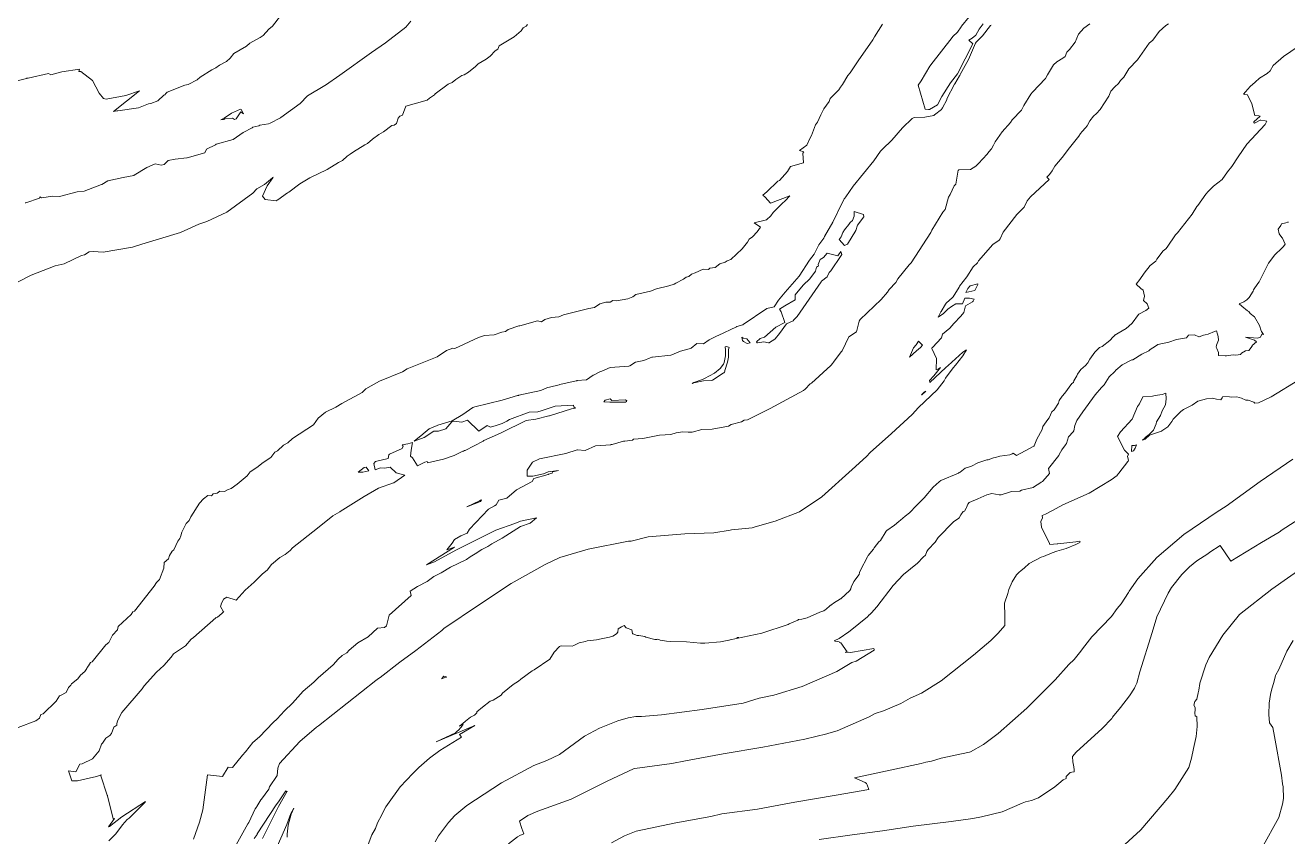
# Model space of a CAD drawing. Header units: metres. Extents: x 808604 to 810125, y 9157736 to 9158882.
# Drawn here: x 809050.3 to 809491.3, y 9158026.2 to 9158309.8 of the extents above; entities that cross this region are included whole.
import ezdxf

# ---------------------------------------------------------------- set-up
doc = ezdxf.new("R2010")
doc.units = ezdxf.units.M
doc.layers.add('C-TOPO-MAJR', color=9, linetype='Continuous')

msp = doc.modelspace()

# ---------------------------------------------------------------- linework, layer by layer
at = {"layer": 'C-TOPO-MAJR', "color": 9, "linetype": 'Continuous', "lineweight": 5}
for points, elevation in [([(809139.53, 9158313.03), (809136.71, 9158309.39), (809135.46, 9158308.39), (809133.38, 9158306.17), (809132.37, 9158305.43), (809128.83, 9158303.54), (809127.56, 9158302.41), (809123.24, 9158299.9), (809121.88, 9158298.27), (809120.67, 9158297.07), (809118.19, 9158295.8), (809116.89, 9158294.85), (809115.53, 9158294.19), (809111.46, 9158291.59), (809110.33, 9158290.69), (809107.2, 9158289.06), (809106.02, 9158288.8), (809099.95, 9158286.42), (809099.37, 9158285.77), (809099.15, 9158285.6), (809099.08, 9158285.4), (809098.76, 9158285.29), (809096.58, 9158283.36), (809094.18, 9158282.44), (809093.37, 9158282.33), (809089.83, 9158280.84), (809082.72, 9158279.86), (809082.34, 9158279.9), (809081.19, 9158279.65), (809090.25, 9158286.83), (809085.42, 9158285.19), (809078.6, 9158283.9), (809077.67, 9158284.15), (809076.18, 9158285.97), (809073.76, 9158290.42), (809069.7, 9158293.63), (809068.99, 9158293.6), (809069.23, 9158294.39), (809063.14, 9158293.52), (809059.25, 9158292.41), (809058.4, 9158292.91), (809051.35, 9158291.3), (809050.8, 9158291.22), (809050.79, 9158291.14), (809044.38, 9158289.54)], 2840), ([(809384.97, 9158310.27), (809383.58, 9158308.41), (809382.4, 9158306.33), (809381.1, 9158305.28), (809379.92, 9158304.51), (809381.28, 9158303.21), (809375.94, 9158292.77), (809373.49, 9158289.64), (809370.45, 9158284.81), (809368.96, 9158281.89), (809366.2, 9158280.34), (809365.8, 9158280.34), (809364.69, 9158280.48), (809362.28, 9158288.79), (809363.29, 9158290.28), (809366.33, 9158295.43), (809366.46, 9158295.58), (809366.61, 9158295.87), (809374.17, 9158305.52), (809374.34, 9158305.79), (809375.94, 9158307.3), (809377.25, 9158309.23), (809377.37, 9158309.49), (809380.06, 9158312.71)], 2850), ([(809225.77, 9158310.06), (809225.26, 9158309.42), (809224.29, 9158308.8), (809223.53, 9158307.75), (809221.13, 9158305.74), (809215.91, 9158302.52), (809215.37, 9158301.38), (809214.53, 9158300.82), (809212.77, 9158298.98), (809211.38, 9158297.86), (809208.5, 9158296.23), (809207.62, 9158295.33), (809205.15, 9158293.32), (809203.64, 9158292.42), (809202.79, 9158292.23), (809200.74, 9158290.77), (809199.51, 9158289.74), (809198.02, 9158289.11), (809193.57, 9158285.83), (809193.26, 9158285.4), (809191.5, 9158284.3), (809190.7, 9158283.57), (809183.26, 9158281.52), (809182.07, 9158278.35), (809181.15, 9158278.02), (809180.57, 9158277.23), (809179.98, 9158275.47), (809179.25, 9158274.83), (809178.41, 9158274.72), (809175.43, 9158272.5), (809173.87, 9158271.56), (809171.63, 9158269.94), (809169.85, 9158268.45), (809168.96, 9158268.02), (809164.99, 9158265.56), (809163.88, 9158264.65), (809162.78, 9158263.96), (809161.15, 9158262.44), (809159.69, 9158261.81), (809155.76, 9158259.32), (809149.71, 9158256.46), (809146.28, 9158254.33), (809142.37, 9158251.4), (809141.94, 9158251.21), (809138.57, 9158248.75), (809138.34, 9158248.64), (809138.03, 9158248.42), (809134.15, 9158248.8), (809133.18, 9158250.05), (809134.84, 9158253.58), (809136.83, 9158256.47), (809136.96, 9158256.71), (809136.72, 9158256.52), (809136.68, 9158256.46), (809133.9, 9158254.05), (809131.18, 9158252.55), (809129.85, 9158251.1), (809120.78, 9158244.45), (809113.79, 9158241.19), (809111.01, 9158240.24), (809104.6, 9158237.3), (809091.07, 9158233.25), (809087.75, 9158232.25), (809077.55, 9158230.43), (809074.06, 9158230.73), (809072.69, 9158230.62), (809071.07, 9158229.5), (809070.02, 9158229.23), (809063.87, 9158226.36), (809060.75, 9158225.69), (809052.37, 9158222.45), (809043.99, 9158218.11)], 2860), ([(809047.82, 9158064.3), (809054.02, 9158066.62), (809055.31, 9158067.57), (809055.74, 9158068.9), (809056.63, 9158069.15), (809061.1, 9158073.55), (809062.31, 9158075.41), (809062.58, 9158075.48), (809064.65, 9158076.61), (809065.42, 9158078.34), (809066.29, 9158079.17), (809066.53, 9158079.62), (809068.74, 9158081.36), (809069.6, 9158082.58), (809071.18, 9158083.95), (809071.78, 9158084.97), (809071.96, 9158085.34), (809072.44, 9158085.88), (809073.16, 9158087.07), (809073.65, 9158087.33), (809078.51, 9158093.18), (809079.56, 9158094.05), (809080.84, 9158096.62), (809082.51, 9158098.5), (809082.79, 9158099.64), (809087.34, 9158103.82), (809087.96, 9158104.7), (809088.49, 9158104.99), (809095.36, 9158113.74), (809096.19, 9158115), (809097.17, 9158116.09), (809098.73, 9158119.97), (809098.89, 9158122.04), (809100.32, 9158123.27), (809100.7, 9158124.5), (809101.67, 9158125.94), (809102.19, 9158126.47), (809103.68, 9158129.47), (809104.33, 9158130.36), (809104.71, 9158131.37), (809104.97, 9158132.62), (809106.5, 9158135.6), (809107.63, 9158136.72), (809108.13, 9158137.94), (809111.14, 9158142.72), (809112.6, 9158144.22), (809114.09, 9158145.46), (809115.35, 9158145.31), (809116, 9158146.05), (809117.39, 9158146.28), (809118.27, 9158146.96), (809119.97, 9158146.82), (809120.92, 9158147.38), (809122.2, 9158147.88), (809124.38, 9158149.43), (809127.84, 9158152.25), (809128.89, 9158153.63), (809131.18, 9158155.18), (809133.43, 9158156.99), (809136.06, 9158158.66), (809137.53, 9158160.56), (809138.42, 9158161.06), (809140.49, 9158163.01), (809142.1, 9158163.8), (809143.63, 9158165.33), (809151.01, 9158170.16), (809152.64, 9158172.49), (809155.2, 9158174.49), (809158.85, 9158176.24), (809160.89, 9158177.61), (809167.97, 9158181.44), (809169.34, 9158182.66), (809174.1, 9158185.36), (809182.05, 9158188.67), (809183.7, 9158189.64), (809194.24, 9158193.9), (809197.52, 9158196.1), (809199.65, 9158196.96), (809200.43, 9158196.83), (809208.67, 9158200.65), (809210.75, 9158201.32), (809214.08, 9158201.52), (809216.78, 9158202.51), (809218.04, 9158202.77), (809218.99, 9158203.39), (809222.69, 9158204.71), (809223.09, 9158204.7), (809229.28, 9158206.42), (809230.65, 9158206.1), (809231.79, 9158206.96), (809234.11, 9158207.65), (809236.77, 9158207.84), (809238.35, 9158208.52), (809247.14, 9158210.81), (809249.18, 9158211.13), (809251, 9158212.34), (809253.1, 9158212.93), (809254.67, 9158212.95), (809255.55, 9158213.61), (809256.9, 9158213.47), (809260.79, 9158214.19), (809262.57, 9158214.85), (809263.56, 9158215.6), (809268.72, 9158216.85), (809270.86, 9158217.65), (809275.15, 9158218.65), (809277.06, 9158219.3), (809277.55, 9158219.67), (809280.25, 9158220.99), (809281.16, 9158221.71), (809282.1, 9158221.96), (809283.05, 9158222.71), (809284.33, 9158223.18), (809287.18, 9158224.47), (809288.94, 9158224.42), (809289.51, 9158224.84), (809291.27, 9158225.1), (809292.92, 9158226.4), (809294.77, 9158226.91), (809295.57, 9158227.4), (809296.75, 9158227.9), (809300.8, 9158231.56), (809302.67, 9158233.91), (809303.19, 9158235), (809304.32, 9158235.85), (809305.96, 9158237.53), (809307.21, 9158239.23), (809304.98, 9158240.7), (809309.3, 9158241.77), (809310.74, 9158243.15), (809311.62, 9158244.26), (809314.19, 9158246.82), (809314.76, 9158247.49), (809315.79, 9158248.38), (809317.43, 9158250.18), (809310.63, 9158247.57), (809308.85, 9158249.69), (809308.02, 9158250.39), (809309.43, 9158251.58), (809313.17, 9158255.28), (809313.75, 9158255.55), (809316.65, 9158258.67), (809317.6, 9158260.38), (809322.21, 9158261.7), (809321.9, 9158265.06), (809322.25, 9158265.52), (809320.76, 9158265.95), (809323.34, 9158267.8), (809324.38, 9158270.14), (809325.03, 9158271.26), (809326.38, 9158274.92), (809327.1, 9158275.83), (809328.23, 9158278.45), (809329.33, 9158280.52), (809331.14, 9158283.11), (809331.51, 9158284.16), (809334.55, 9158287.18), (809335.09, 9158288.16), (809335.79, 9158289.04), (809337.71, 9158292.14), (809338.49, 9158293.09), (809341.26, 9158297.34), (809346.42, 9158304.65), (809346.97, 9158305.74), (809349.77, 9158310.15)], 2860), ([(809185.07, 9158311.13), (809183.31, 9158309.07), (809176.21, 9158303.56), (809171.31, 9158300.27), (809160.2, 9158292.29), (809155.18, 9158288.87), (809154.95, 9158288.67), (809148.9, 9158285.13), (809146.36, 9158282.4), (809139.56, 9158277.5), (809139.5, 9158277.41), (809135.92, 9158275.58), (809135.26, 9158275.3), (809132.23, 9158274.83), (809131.93, 9158274.66), (809129.83, 9158274.1), (809129.68, 9158274.03), (809129.56, 9158273.96), (809126.47, 9158272.23), (809122.91, 9158269.85), (809117.04, 9158268.21), (809116.81, 9158268.02), (809113.62, 9158266.48), (809113.04, 9158265.14), (809106.93, 9158263.43), (809106.77, 9158263.46), (809102.67, 9158262.96), (809100.25, 9158262.49), (809098.82, 9158261.14), (809097.83, 9158260.8), (809095.68, 9158261.33), (809092.78, 9158260.09), (809088.35, 9158257.34), (809088.2, 9158257.28), (809084.58, 9158256.57), (809084.52, 9158256.55), (809079.18, 9158255.38), (809079.14, 9158255.38), (809077.13, 9158254.14), (809076.99, 9158254.1), (809070.85, 9158251.76), (809068.49, 9158251.54), (809068.47, 9158251.53), (809062.27, 9158249.92), (809059.95, 9158250.03), (809055.94, 9158249.47), (809055.41, 9158249.75), (809055.35, 9158249.33), (809050.57, 9158247.66), (809050.31, 9158247.66)], 2850), ([(809079.5, 9158024.69), (809081.99, 9158027.18), (809084.34, 9158030.36), (809085.88, 9158032.14), (809086.6, 9158032.68), (809092.06, 9158038.16), (809092.29, 9158038.52), (809084.05, 9158033.13), (809079.75, 9158029.68), (809079.46, 9158029.65), (809081.46, 9158032.49), (809081.09, 9158032.44), (809079.05, 9158040.41), (809079.04, 9158040.52), (809079, 9158040.62), (809078.96, 9158040.71), (809076.67, 9158047.43), (809076.8, 9158047.84), (809075.17, 9158047.22), (809068.55, 9158045.66), (809066.64, 9158045.7), (809065.46, 9158049.16), (809067.97, 9158048.81), (809069.37, 9158051.47), (809070.26, 9158051.64), (809073.83, 9158053.39), (809076.13, 9158056.22), (809076.96, 9158058.49), (809077.26, 9158058.88), (809078.42, 9158060.65), (809079.83, 9158061.52), (809080.41, 9158062.2), (809081.22, 9158064.45), (809082.27, 9158065.16), (809082.27, 9158065.62), (809082.51, 9158066.72), (809084.08, 9158069.63), (809091.12, 9158077.87), (809091.86, 9158078.9), (809096.19, 9158083.7), (809098.77, 9158085.97), (809101.33, 9158088.95), (809102.09, 9158090.08), (809106.3, 9158092.92), (809108.26, 9158095.18), (809109.15, 9158095.78), (809116.87, 9158102.67), (809116.92, 9158102.74), (809117.37, 9158102.84), (809117.43, 9158102.9), (809118.99, 9158104.16), (809119.71, 9158104.83), (809119.61, 9158104.79), (809118.53, 9158106.57), (809118.75, 9158107.36), (809118.77, 9158107.39), (809119.62, 9158109.13), (809120.76, 9158109.89), (809123.98, 9158108.85), (809127.12, 9158112.32), (809130.26, 9158115.07), (809133.15, 9158118.03), (809134.83, 9158119.27), (809136.37, 9158121.35), (809139.28, 9158123.75), (809141.15, 9158124.74), (809142.84, 9158126.2), (809143.71, 9158127.11), (809152.4, 9158133.95), (809157.72, 9158138.31), (809160.2, 9158139.76), (809160.35, 9158139.82), (809168.67, 9158145.09), (809173.76, 9158147.95), (809178.98, 9158149.82), (809179.03, 9158149.86), (809182.96, 9158152.5), (809179.86, 9158153.35), (809177.79, 9158155.37), (809175.81, 9158155), (809174.42, 9158155.12), (809172.56, 9158154.4), (809172.13, 9158156.64), (809172.69, 9158157.34), (809177.13, 9158158.37), (809177.33, 9158159.59), (809177.34, 9158159.6), (809177.59, 9158159.86), (809181.99, 9158161.86), (809182.36, 9158162.68), (809182.02, 9158163.08), (809184.01, 9158163.48), (809185.54, 9158163.97), (809185.6, 9158163.88), (809185.13, 9158161.24), (809184.95, 9158159.17), (809185.62, 9158158.54), (809187.37, 9158155.76), (809189.89, 9158157.08), (809190.75, 9158157.35), (809190.88, 9158156.8), (809196.48, 9158158.16), (809200.19, 9158159.36), (809200.56, 9158159.58), (809203.21, 9158160.88), (809203.46, 9158160.96), (809203.75, 9158161.1), (809203.95, 9158161.17), (809210.26, 9158164.43), (809210.53, 9158164.61), (809216.34, 9158167.19), (809216.57, 9158167.26), (809225.29, 9158171.59), (809228.69, 9158172.12), (809233.2, 9158173.27), (809233.41, 9158173.31), (809241.13, 9158175.74), (809242.48, 9158175.93), (809241.94, 9158176.4), (809241.8, 9158176.99), (809235.48, 9158176.63), (809230.58, 9158174.97), (809229.34, 9158174.68), (809226.4, 9158174.52), (809219.5, 9158172), (809218.6, 9158171.43), (809216.91, 9158170.62), (809214.88, 9158169.85), (809212.89, 9158169.3), (809211.72, 9158169.83), (809208.78, 9158167.93), (809204.82, 9158171.76), (809202.81, 9158171), (809199.92, 9158171.37), (809199.28, 9158171.19), (809197.29, 9158168.68), (809194.73, 9158167.85), (809193.08, 9158167.87), (809189.72, 9158165.74), (809186.23, 9158164.45), (809189.25, 9158166.9), (809189.33, 9158166.95), (809191.37, 9158168.73), (809194.24, 9158169.91), (809194.4, 9158170.02), (809199.42, 9158171.54), (809203.23, 9158173.68), (809206.71, 9158176.13), (809207.36, 9158176.41), (809216.88, 9158178.72), (809222.31, 9158180.34), (809222.39, 9158180.35), (809222.57, 9158180.4), (809222.72, 9158180.46), (809230.41, 9158182.14), (809232.8, 9158183.2), (809233.48, 9158183.29), (809236.86, 9158184.13), (809237.12, 9158184.23), (809242.79, 9158185.49), (809242.91, 9158185.53), (809243.03, 9158185.54), (809243.14, 9158185.57), (809246.31, 9158185.83), (809246.33, 9158185.84), (809248.71, 9158187.47), (809248.85, 9158187.5), (809251.22, 9158188.73), (809251.68, 9158188.87), (809254.65, 9158190.16), (809261.13, 9158190.62), (809261.4, 9158190.69), (809261.52, 9158190.74), (809263.5, 9158192.01), (809266.39, 9158192.63), (809268.57, 9158193.53), (809269.24, 9158193.73), (809269.49, 9158193.74), (809275.79, 9158194.47), (809276.19, 9158194.58), (809279.2, 9158195.81), (809282.24, 9158196.65), (809282.96, 9158196.92), (809284.87, 9158198.55), (809287.29, 9158198.44), (809289.21, 9158199.83), (809292.02, 9158201.17), (809292.39, 9158201.3), (809298.74, 9158204.37), (809298.92, 9158204.44), (809300.96, 9158205.07), (809301.09, 9158205.2), (809309.34, 9158210.78), (809311.97, 9158211.4), (809313.49, 9158213.7), (809315.73, 9158216.5), (809320.65, 9158222.04), (809324.23, 9158227.6), (809325.93, 9158229.79), (809327.51, 9158232.98), (809329.28, 9158235.38), (809329.55, 9158235.95), (809332.45, 9158240.99), (809332.56, 9158241.15), (809334.03, 9158244.37), (809334.22, 9158244.55), (809336.41, 9158249.06), (809336.61, 9158249.37), (809337, 9158249.81), (809339.56, 9158253.48), (809346.7, 9158262.42), (809349.09, 9158265.7), (809349.77, 9158266.46), (809353.01, 9158269.65), (809356.73, 9158273.94), (809360.13, 9158277.2), (809360.86, 9158277.55), (809364.57, 9158277.68), (809367.77, 9158278.26), (809367.94, 9158278.45), (809370.41, 9158280.29), (809370.5, 9158280.58), (809370.71, 9158280.86), (809372.21, 9158283.74), (809372.25, 9158284.01), (809374.96, 9158289.17), (809375.01, 9158289.29), (809376.71, 9158292.13), (809376.83, 9158292.24), (809376.85, 9158292.34), (809376.95, 9158292.49), (809379.88, 9158297.76), (809382.28, 9158303.5), (809382.37, 9158303.59), (809382.44, 9158303.7), (809384.73, 9158306.11), (809387.47, 9158309.64), (809387.69, 9158309.82)], 2850), ([(809109.1, 9158025.32), (809111.24, 9158031.25), (809112.37, 9158035.59), (809114.01, 9158047.79), (809119.27, 9158047.16), (809121.19, 9158050.53), (809122.68, 9158050.34), (809126.18, 9158054.72), (809127.27, 9158055.84), (809129.79, 9158059.11), (809132.16, 9158061.11), (809136.88, 9158066.09), (809138.3, 9158067.34), (809140.85, 9158070.16), (809143.7, 9158072.83), (809147.38, 9158077), (809151.16, 9158080.21), (809152.59, 9158081.74), (809157.91, 9158086.27), (809159.63, 9158088.25), (809161.05, 9158089.5), (809162.66, 9158090.45), (809163.45, 9158091.34), (809166.5, 9158093.97), (809170.13, 9158096.01), (809171.7, 9158097.58), (809173.41, 9158099.05), (809175.85, 9158099.25), (809176.55, 9158099.81), (809177.49, 9158103.63), (809185.09, 9158110.46), (809184.82, 9158111.99), (809187.3, 9158113.62), (809190.71, 9158115.3), (809193.06, 9158117.1), (809195.63, 9158118.35), (809198.85, 9158120.42), (809204.45, 9158123.1), (809205.7, 9158124.01), (809207.47, 9158124.97), (809209.77, 9158126.51), (809211.93, 9158127.56), (809213.32, 9158128.55), (809216.91, 9158130.5), (809223.29, 9158134.55), (809226.66, 9158135.72), (809228.93, 9158137.57), (809223.33, 9158136.5), (809221.31, 9158135.57), (809214.71, 9158133.25), (809207.68, 9158129.84), (809200.79, 9158126.33), (809193.24, 9158122.18), (809190.45, 9158121.17), (809200.26, 9158127.39), (809197.54, 9158126.4), (809199.43, 9158128.79), (809200.29, 9158130.05), (809202.5, 9158131.3), (809204.65, 9158132.22), (809205.5, 9158133.65), (809212.2, 9158140.63), (809214.27, 9158141.76), (809214.87, 9158142.19), (809215.78, 9158143.84), (809218.52, 9158144.46), (809221.87, 9158147.37), (809227.36, 9158150.36), (809227.96, 9158151.32), (809232.94, 9158152.75), (809233.05, 9158152.86), (809234.36, 9158153.21), (809234.51, 9158153.63), (809235.11, 9158153.84), (809236.56, 9158154.2), (809232.94, 9158153.64), (809231.33, 9158152.96), (809227.67, 9158152.15), (809225.7, 9158152.15), (809225.66, 9158154.31), (809227.47, 9158157.06), (809229.91, 9158158.28), (809239.14, 9158160.1), (809243.17, 9158161.34), (809243.29, 9158161.35), (809245.97, 9158161.17), (809249.47, 9158162.8), (809254.92, 9158163.1), (809254.93, 9158163.2), (809255.35, 9158163.18), (809259.36, 9158164.41), (809259.76, 9158164.41), (809262.46, 9158164.79), (809262.85, 9158165.06), (809266.01, 9158165.36), (809271.84, 9158166.48), (809275.82, 9158166.78), (809277.65, 9158167.3), (809280.05, 9158167.63), (809281.95, 9158167.53), (809283.25, 9158167.58), (809286.63, 9158168.5), (809290.23, 9158168.63), (809295.98, 9158169.69), (809296.97, 9158170.21), (809300.49, 9158171.12), (809301.5, 9158171.72), (809302.67, 9158171.85), (809310.58, 9158175.81), (809322.16, 9158182.12), (809322.74, 9158182.55), (809324.57, 9158184.45), (809324.93, 9158184.64), (809331.75, 9158190.85), (809332.44, 9158191.71), (809332.55, 9158191.95), (809335.49, 9158195.68), (809335.66, 9158195.95), (809337.99, 9158200.88), (809340.71, 9158202.61), (809341.6, 9158206.33), (809342.01, 9158206.89), (809349.36, 9158213.88), (809351.54, 9158216.45), (809352.16, 9158217.36), (809354.41, 9158219.86), (809355.17, 9158221.1), (809359.13, 9158226.08), (809359.85, 9158226.7), (809366.62, 9158237.35), (809366.98, 9158238.15), (809370.88, 9158244.38), (809371.63, 9158245.35), (809372.83, 9158249.62), (809373.44, 9158250.62), (809374.85, 9158253.62), (809375.34, 9158254.21), (809376.2, 9158259.08), (809376.37, 9158259.13), (809376.46, 9158259.25), (809380.49, 9158259.31), (809382.35, 9158260.53), (809383.34, 9158261.45), (809386.3, 9158264.7), (809386.91, 9158265.54), (809387.83, 9158266.58), (809388.54, 9158267.82), (809389.11, 9158269.04), (809391.57, 9158272.54), (809394.5, 9158275.81), (809395.07, 9158276.75), (809398.39, 9158280.03), (809399.17, 9158281.74), (809401.57, 9158285.67), (809402.19, 9158286.42), (809406.72, 9158291.12), (809407.37, 9158292.37), (809409.52, 9158295.88), (809410.71, 9158297.01), (809412.77, 9158298.21), (809413.57, 9158298.81), (809414.19, 9158300.38), (809415.08, 9158301.26), (809417.05, 9158303.79), (809418.21, 9158306.65), (809420.14, 9158308.79), (809422.16, 9158310.24)], 2840), ([(809123.38, 9158022.26), (809128.04, 9158030.71), (809128.46, 9158031.12), (809130.65, 9158035.86), (809131.1, 9158036.55), (809131.17, 9158036.77), (809132.66, 9158039.04), (809132.88, 9158039.3), (809135.38, 9158042.78), (809135.63, 9158043.58), (809138.32, 9158047.52), (809138.58, 9158050.17), (809139.16, 9158051.74), (809146.27, 9158059.39), (809152.11, 9158064.5), (809152.74, 9158064.96), (809172.78, 9158080.71), (809173.7, 9158081.45), (809174.27, 9158081.82), (809181.12, 9158087.2), (809186.79, 9158091.2), (809195.87, 9158098.28), (809196.56, 9158098.9), (809208.96, 9158107.33), (809220.09, 9158114.71), (809231.93, 9158121.32), (809237.01, 9158123.76), (809246.98, 9158126.64), (809261.06, 9158129.41), (809262.02, 9158129.51), (809267.9, 9158130.95), (809280.78, 9158132.04), (809290.83, 9158132.4), (809296.51, 9158133.25), (809297.03, 9158133.39), (809304.25, 9158134.08), (809305.31, 9158134.43), (809312.33, 9158136.4), (809320.8, 9158139.69), (809328.58, 9158145), (809339.16, 9158154.46), (809344.19, 9158159.09), (809345.43, 9158160.43), (809352.94, 9158167.1), (809360.15, 9158173.76), (809362.32, 9158176.14), (809368.87, 9158182.3), (809371.28, 9158185.45), (809371.82, 9158186.46), (809374.44, 9158190.01), (809375.32, 9158190.96), (809377.85, 9158194.28), (809379.12, 9158196.36), (809377.82, 9158195.49), (809372.77, 9158190.82), (809371.89, 9158190.19), (809366.33, 9158184.95), (809366.19, 9158185.62), (809367.74, 9158187.29), (809370.03, 9158190.17), (809369.23, 9158189.56), (809368.58, 9158189.32), (809368.6, 9158193.28), (809366.97, 9158196.81), (809366.96, 9158196.87), (809366.99, 9158196.96), (809367.04, 9158197.05), (809367.19, 9158197.09), (809370.43, 9158200.46), (809370.72, 9158201.75), (809373.29, 9158203.92), (809374.65, 9158205.56), (809377.16, 9158208.14), (809378.16, 9158209.31), (809378.72, 9158211.66), (809381.27, 9158213.05), (809381.51, 9158213.33), (809381.77, 9158213.97), (809380.14, 9158214.41), (809378.5, 9158214.4), (809377.75, 9158212.42), (809375.41, 9158212.37), (809373.86, 9158211.5), (809372.55, 9158210.5), (809371.1, 9158209.01), (809369.22, 9158207.78), (809370.21, 9158209.59), (809370.28, 9158209.67), (809371.76, 9158212.31), (809372, 9158212.6), (809374.25, 9158214.63), (809374.42, 9158214.83), (809376.53, 9158218.2), (809376.71, 9158218.54), (809379.25, 9158221.85), (809381.46, 9158225.3), (809382.94, 9158226.77), (809383.37, 9158227.37), (809388.32, 9158233.15), (809390.54, 9158234.65), (809390.93, 9158235.15), (809391.98, 9158237.39), (809396.73, 9158243.57), (809399.31, 9158246.22), (809400.37, 9158248.4), (809401.45, 9158249.77), (809408.04, 9158255.87), (809407.19, 9158256.62), (809408.1, 9158257.63), (809409.03, 9158258.9), (809409.93, 9158260.54), (809412.53, 9158263.52), (809415.07, 9158266.96), (809418.41, 9158271.01), (809418.92, 9158271.88), (809419.5, 9158272.67), (809420.74, 9158273.94), (809421.3, 9158274.63), (809422.25, 9158276.38), (809423.46, 9158277.97), (809424.53, 9158278.89), (809425.82, 9158280.31), (809428.82, 9158285), (809429.59, 9158286.69), (809430.91, 9158288.27), (809432.23, 9158289.38), (809432.96, 9158290.39), (809434.13, 9158291.56), (809435.8, 9158294.47), (809438.87, 9158297.69), (809442.9, 9158303.48), (809444.19, 9158304.58), (809446.44, 9158307.62), (809448.78, 9158309.62), (809449.73, 9158310.29)], 2830), ([(809168.43, 9158019.11), (809171.34, 9158026.82), (809171.35, 9158026.83), (809172.63, 9158029.08), (809173.37, 9158030.98), (809174.88, 9158033.8), (809175.24, 9158034.64), (809176.29, 9158036.58), (809176.84, 9158037.42), (809176.84, 9158037.42), (809181.34, 9158043.58), (809185.76, 9158048.23), (809185.77, 9158048.24), (809187.83, 9158050.33), (809191.55, 9158053.61), (809195.19, 9158056.3), (809202.75, 9158060.96), (809201.99, 9158061.89), (809201.99, 9158061.9), (809207.38, 9158065.01), (809193.85, 9158059.29), (809200.64, 9158062.47), (809201.3, 9158063.13), (809201.54, 9158063.3), (809202.61, 9158064.46), (809203.29, 9158065.51), (809202.06, 9158064.85), (809203.97, 9158066.43), (809204.07, 9158066.58), (809205.84, 9158067.98), (809207.31, 9158068.61), (809208.11, 9158069.45), (809208.04, 9158069.78), (809210, 9158071.49), (809212.78, 9158073.59), (809213.82, 9158073.9), (809216.62, 9158075.68), (809217.08, 9158076.28), (809220.72, 9158079.32), (809222.59, 9158080.47), (809223.49, 9158081.28), (809227.42, 9158084.13), (809228.1, 9158084.49), (809233.52, 9158088.16), (809235.12, 9158090.66), (809236.91, 9158092.63), (809237.19, 9158092.77), (809237.5, 9158092.89), (809241.36, 9158092.81), (809241.94, 9158092.98), (809243.85, 9158093.91), (809245.98, 9158094.43), (809246.65, 9158094.65), (809249.93, 9158094.97), (809251.49, 9158095.36), (809254.45, 9158095.86), (809255.57, 9158096.2), (809256.89, 9158097.05), (809257.27, 9158097.64), (809257.49, 9158098.87), (809258.63, 9158099.53), (809259.51, 9158099.95), (809260.27, 9158099.21), (809262.23, 9158098.44), (809262.48, 9158097.17), (809262.56, 9158097.09), (809264.12, 9158096.53), (809264.66, 9158096.47), (809266.79, 9158096.08), (809267.09, 9158095.93), (809270.21, 9158095.08), (809270.94, 9158095.05), (809271.33, 9158095.15), (809271.68, 9158095.1), (809272.07, 9158094.9), (809274.3, 9158094.5), (809274.3, 9158094.5), (809275.55, 9158094.38), (809281.35, 9158094.31), (809286.17, 9158093.82), (809287.67, 9158093.79), (809293.15, 9158094.27), (809296.07, 9158094.8), (809296.25, 9158094.85), (809296.51, 9158095), (809307.57, 9158097.33), (809316.81, 9158100.33), (809317.18, 9158100.53), (809320.26, 9158101.82), (809320.45, 9158102.04), (809321.61, 9158102.15), (809323.49, 9158102.71), (809327.86, 9158104.69), (809329.33, 9158105.16), (809329.78, 9158105.48), (809330.15, 9158105.67), (809331.37, 9158106.81), (809331.85, 9158107.16), (809332.03, 9158107.25), (809332.13, 9158107.27), (809332.68, 9158107.73), (809335.12, 9158109.3), (809335.2, 9158109.28), (809338.38, 9158112.22), (809338.69, 9158112.8), (809338.88, 9158113.42), (809339.81, 9158115.34), (809341.6, 9158117.77), (809341.77, 9158118.46), (809342.07, 9158119.37), (809344.59, 9158123.94), (809344.63, 9158124.2), (809344.76, 9158124.48), (809346.59, 9158126.67), (809346.88, 9158127.12), (809348.48, 9158129.22), (809349.05, 9158129.74), (809351.11, 9158132.99), (809351.29, 9158133.15), (809354, 9158135), (809355.5, 9158136.3), (809356.11, 9158136.75), (809357.64, 9158138.23), (809359.23, 9158139.41), (809361.66, 9158141.9), (809361.75, 9158142.03), (809364.38, 9158144.61), (809367.49, 9158148.29), (809369.52, 9158150.23), (809370.14, 9158150.62), (809376.3, 9158153.25), (809376.55, 9158153.44), (809376.9, 9158153.6), (809378.68, 9158154.97), (809380.53, 9158155.52), (809380.82, 9158155.64), (809383.06, 9158156.82), (809386.23, 9158157.82), (809386.43, 9158157.93), (809386.75, 9158157.92), (809388.55, 9158158.56), (809389.31, 9158158.68), (809390.82, 9158159.18), (809394.23, 9158159.59), (809395.03, 9158159.96), (809395.39, 9158160.22), (809396.57, 9158159.35), (809402.6, 9158162.61), (809402.77, 9158162.77), (809403.72, 9158165.12), (809405.52, 9158168.5), (809405.74, 9158169.54), (809407.51, 9158171.96), (809407.51, 9158171.96), (809407.98, 9158172.56), (809408.95, 9158174.65), (809409.75, 9158175.36), (809411.28, 9158177.66), (809411.45, 9158178.6), (809412.59, 9158180.16), (809413.49, 9158181.21), (809415.87, 9158184.55), (809416.53, 9158184.95), (809416.64, 9158185.46), (809417.63, 9158187.26), (809417.86, 9158187.76), (809419.06, 9158189.41), (809420.71, 9158190.82), (809421.53, 9158191.81), (809422.24, 9158193.05), (809423.93, 9158195.51), (809425.61, 9158197.13), (809425.92, 9158197.26), (809426.46, 9158197.52), (809429.24, 9158199.62), (809430.3, 9158200.86), (809430.89, 9158201.28), (809430.67, 9158201.34), (809434.9, 9158203.77), (809436.84, 9158205.47), (809437.38, 9158206.08), (809438.8, 9158208.23), (809439.38, 9158208.81), (809441.78, 9158210.07), (809442.85, 9158210.93), (809442.19, 9158212.41), (809440.96, 9158213.52), (809441.28, 9158215.02), (809440.81, 9158217.23), (809440.06, 9158217.75), (809438.4, 9158219.32), (809439.7, 9158220.85), (809441.18, 9158223.16), (809443.31, 9158225.84), (809445.28, 9158227.27), (809445.66, 9158227.97), (809447.85, 9158230.86), (809448.73, 9158231.65), (809449.22, 9158232.19), (809452.1, 9158236.49), (809452.8, 9158237.26), (809457.94, 9158243.68), (809457.95, 9158243.71), (809459.58, 9158246.38), (809459.88, 9158246.73), (809462.74, 9158250.68), (809463.55, 9158251.64), (809465.44, 9158253.57), (809468.46, 9158255.86), (809470.27, 9158258.49), (809471.84, 9158260.35), (809473.97, 9158263.78), (809477.06, 9158268.17), (809483.48, 9158275.06), (809483.49, 9158275.08), (809484, 9158276.19), (809483.48, 9158276.33), (809481.94, 9158276.62), (809481.86, 9158276.6), (809481.66, 9158276.53), (809479.7, 9158275.59), (809479.54, 9158275.78), (809479.48, 9158276.01), (809481.72, 9158277.93), (809481.2, 9158278.1), (809479.81, 9158278.24), (809478.79, 9158282.28), (809477.27, 9158285.47), (809476.15, 9158285.55), (809475.88, 9158285.64), (809476.62, 9158286.43), (809478.19, 9158288.4), (809479.98, 9158289.84), (809481.44, 9158291.21), (809484.12, 9158292.92), (809485.15, 9158293.84), (809486.29, 9158295.66), (809489.83, 9158298.79), (809497.56, 9158304.13)], 2820), ([(809193.57, 9158024.36), (809194.7, 9158026.46), (809196.42, 9158028.79), (809198.17, 9158031.1), (809200.44, 9158033.58), (809204.57, 9158037.12), (809216.74, 9158045.02), (809228.03, 9158051.03), (809232.5, 9158052.78), (809236.99, 9158054.89), (809245.66, 9158061.27), (809250.89, 9158064.15), (809257.27, 9158066.69), (809260.98, 9158067.72), (809263.58, 9158068.13), (809265.59, 9158068.14), (809272.56, 9158068.73), (809286.83, 9158070.65), (809301.06, 9158072.89), (809306.74, 9158074.57), (809311.79, 9158075.67), (809321.77, 9158078.7), (809333.84, 9158083.96), (809339.11, 9158087.04), (809340.53, 9158087.46), (809346.87, 9158091.37), (809346.89, 9158091.66), (809346.7, 9158091.9), (809338.59, 9158090.51), (809337.87, 9158090.65), (809336.9, 9158090.59), (809336.96, 9158090.63), (809337.38, 9158090.76), (809335.21, 9158093.93), (809334.77, 9158094.05), (809334.62, 9158094.22), (809333.27, 9158094.45), (809332.84, 9158094.58), (809334.62, 9158095.38), (809338.03, 9158097.79), (809338.53, 9158098.09), (809344.54, 9158103.06), (809345.17, 9158103.72), (809345.19, 9158103.75), (809345.89, 9158104.42), (809347.77, 9158106.56), (809353.52, 9158113.97), (809357.17, 9158117.81), (809361.98, 9158121.78), (809364.03, 9158123.91), (809364.85, 9158124.61), (809365.24, 9158125.85), (809365.26, 9158125.9), (809365.76, 9158126.58), (809368.17, 9158129.11), (809369.2, 9158130.73), (809374.56, 9158136.19), (809376.44, 9158137.47), (809376.57, 9158137.6), (809377.12, 9158138.69), (809378.01, 9158139.86), (809378.44, 9158139.97), (809379.05, 9158140.95), (809379.1, 9158141.2), (809379.63, 9158142.36), (809380.09, 9158142.94), (809383.12, 9158144.22), (809383.13, 9158144.22), (809386.22, 9158145.63), (809388.03, 9158146.07), (809390.48, 9158145.67), (809391.27, 9158145.65), (809393.83, 9158146.51), (809393.83, 9158146.51), (809394.1, 9158146.61), (809394.8, 9158146.78), (809397.77, 9158146.9), (809398.36, 9158147.23), (809402.37, 9158148.24), (809402.5, 9158148.29), (809405.14, 9158149.98), (809405.22, 9158150.02), (809405.7, 9158150.31), (809405.77, 9158150.46), (809408.09, 9158153.09), (809407.79, 9158154.8), (809411.34, 9158159.45), (809411.46, 9158159.7), (809412.45, 9158161.38), (809413.75, 9158163.15), (809414, 9158163.55), (809414.78, 9158165.89), (809416.39, 9158167.65), (809416.59, 9158168.01), (809417.01, 9158169.9), (809417.67, 9158171.58), (809419.73, 9158174.71), (809424.08, 9158180.62), (809426.26, 9158183.13), (809426.77, 9158183.61), (809427.2, 9158184.13), (809428.95, 9158186.86), (809430.9, 9158188.72), (809431.27, 9158189.2), (809433.53, 9158191.08), (809436.89, 9158192.85), (809437.2, 9158192.88), (809440.32, 9158194.78), (809442.76, 9158195.94), (809443.34, 9158196.47), (809445.18, 9158197.6), (809445.98, 9158198.19), (809449.8, 9158198.99), (809452.49, 9158199.92), (809455.96, 9158200.55), (809456.62, 9158201.39), (809458.82, 9158201.6), (809460.27, 9158200.89), (809460.36, 9158200.91), (809461.94, 9158201.39), (809462.55, 9158201.52), (809463.55, 9158201.83), (809465.8, 9158202.75), (809466.48, 9158202.93), (809466.82, 9158201.82), (809467.02, 9158200.96), (809467.19, 9158199.75), (809466.4, 9158197.99), (809466.37, 9158197.26), (809466.54, 9158196.75), (809467.2, 9158195.43), (809467.14, 9158194.37), (809469.51, 9158194.17), (809469.9, 9158194.18), (809472.25, 9158194.53), (809473.15, 9158194.51), (809474.83, 9158194.72), (809475.24, 9158195.16), (809476.63, 9158195.93), (809477.71, 9158196.1), (809478.91, 9158197.62), (809478.89, 9158197.7), (809478.97, 9158197.84), (809480.46, 9158199.11), (809479.74, 9158199.7), (809476.63, 9158200.72), (809480.79, 9158200.41), (809481.86, 9158200.77), (809482.34, 9158201.76), (809482.41, 9158201.77), (809482.82, 9158201.7), (809482.21, 9158202.69), (809482.02, 9158202.92), (809481.43, 9158204.85), (809479.75, 9158207.9), (809478.2, 9158209.06), (809477.74, 9158209.68), (809477.27, 9158209.97), (809475.28, 9158211.53), (809474.42, 9158212.41), (809476.04, 9158213.15), (809477.08, 9158213.78), (809477.91, 9158214.64), (809479.23, 9158216.78), (809479.33, 9158217.3), (809480.91, 9158219.54), (809481.35, 9158220.07), (809484.64, 9158226.56), (809486.86, 9158229.56), (809489.22, 9158231.83), (809489.91, 9158232.39), (809490.46, 9158233.26), (809489.56, 9158235.29), (809489.24, 9158235.6), (809488.34, 9158236.81), (809488.04, 9158238.45), (809488.91, 9158239.8), (809489.15, 9158240.33), (809490.69, 9158240.69), (809491.24, 9158240.93), (809491.61, 9158240.94)], 2810), ([(809219.12, 9158023.73), (809222.24, 9158026.18), (809223.1, 9158026.62), (809224.47, 9158027.13), (809223.75, 9158029.08), (809222.94, 9158031.63), (809225.94, 9158033.62), (809229.42, 9158035.1), (809241.07, 9158039.34), (809253.6, 9158045.63), (809262.81, 9158049.86), (809263.3, 9158050.02), (809276.21, 9158051.73), (809280.98, 9158052.63), (809294.17, 9158055.11), (809307.94, 9158057.41), (809322.61, 9158060.27), (809330.38, 9158062.12), (809331.02, 9158062.34), (809333.93, 9158063.18), (809345.12, 9158068.05), (809347.25, 9158069.23), (809350.11, 9158070.16), (809356.22, 9158072.7), (809359.43, 9158074.6), (809363.46, 9158076.31), (809370.24, 9158080.63), (809381.56, 9158089.57), (809387.58, 9158094.75), (809390.24, 9158097.36), (809392.57, 9158100.02), (809392.49, 9158103.18), (809392.5, 9158103.28), (809392.41, 9158107.77), (809393.54, 9158111.14), (809393.94, 9158112.56), (809395.03, 9158115.25), (809396.63, 9158117.68), (809397.37, 9158118.55), (809398.17, 9158119.26), (809399.32, 9158120.07), (809400.97, 9158121.68), (809405.26, 9158123.82), (809406.06, 9158124.06), (809409.09, 9158125.43), (809410.64, 9158125.94), (809413.95, 9158126.87), (809417.36, 9158128.3), (809418.77, 9158129.04), (809418.79, 9158129.25), (809418.71, 9158129.51), (809417.33, 9158129.19), (809410.98, 9158128.55), (809410.82, 9158128.55), (809408.28, 9158128.3), (809408.05, 9158128.96), (809405.99, 9158132.82), (809405.35, 9158134.36), (809405.1, 9158136.29), (809405.73, 9158137.55), (809405.61, 9158138.46), (809406.67, 9158138.92), (809409.22, 9158140.16), (809412.79, 9158142.14), (809422.01, 9158146.25), (809429.62, 9158150.89), (809431.72, 9158152.46), (809431.72, 9158152.47), (809431.72, 9158152.47), (809432.38, 9158153.21), (809435.5, 9158157.32), (809435.63, 9158157.44), (809435.76, 9158157.76), (809435.42, 9158159.08), (809435.76, 9158159.83), (809434.3, 9158161.22), (809431.87, 9158166.04), (809432.89, 9158167.68), (809436.97, 9158172.1), (809438.9, 9158176.53), (809439.58, 9158177.48), (809440.73, 9158179.85), (809440.74, 9158179.86), (809440.75, 9158179.88), (809440.76, 9158179.86), (809444.14, 9158180.15), (809445.03, 9158180.36), (809447.43, 9158180.67), (809448.77, 9158181.16), (809448.89, 9158179.17), (809448.63, 9158177.13), (809447.49, 9158174.96), (809446.88, 9158173.33), (809445.53, 9158171.11), (809445.36, 9158170.41), (809444.45, 9158168.27), (809442.95, 9158166.68), (809441.5, 9158165.67), (809441.39, 9158165.47), (809440.61, 9158164.76), (809441.56, 9158165.15), (809443.1, 9158166.49), (809447.19, 9158167.88), (809447.35, 9158167.97), (809449.46, 9158169.44), (809450.8, 9158171.22), (809451.3, 9158172.08), (809451.63, 9158172.49), (809453.96, 9158174.81), (809454.95, 9158175.43), (809457.9, 9158176.97), (809459.97, 9158178.33), (809462.96, 9158179.19), (809464.91, 9158179.46), (809466.44, 9158179.09), (809467.97, 9158178.85), (809468.43, 9158179.51), (809468.67, 9158180.04), (809471.02, 9158179.95), (809471.83, 9158179.83), (809473.53, 9158179.89), (809475.2, 9158179.44), (809476.74, 9158178.76), (809477.56, 9158178.68), (809479.45, 9158178.01), (809479.87, 9158177.64), (809481.09, 9158177.8), (809485.57, 9158179.86), (809495.41, 9158185.92)], 2800), ([(809255.12, 9158024.05), (809259.63, 9158026.47), (809263.7, 9158028.1), (809277.64, 9158031.05), (809289.8, 9158033.24), (809293.65, 9158034.14), (809306.09, 9158035.81), (809319.15, 9158038.19), (809333.6, 9158040.71), (809345.04, 9158042.68), (809344.47, 9158044.3), (809344.24, 9158044.75), (809343.67, 9158045.11), (809339.95, 9158046.78), (809352.42, 9158049.39), (809363.3, 9158051.7), (809364.95, 9158052.27), (809366.91, 9158052.62), (809370.3, 9158053.67), (809374.12, 9158054.43), (809374.58, 9158054.58), (809380.12, 9158055.73), (809380.53, 9158055.88), (809385.01, 9158058.42), (809390.23, 9158062.2), (809400.16, 9158071.12), (809410.14, 9158080.98), (809414.88, 9158086.39), (809416.69, 9158088.14), (809418.61, 9158090.46), (809420.42, 9158092.9), (809422.94, 9158096.04), (809429.76, 9158103.12), (809431.78, 9158105.97), (809433.15, 9158107.51), (809435.76, 9158111.55), (809435.99, 9158112.03), (809439.02, 9158116.26), (809445.64, 9158123.69), (809455.01, 9158131.83), (809466.74, 9158139.74), (809469.81, 9158141.69), (809481.69, 9158150.35), (809493.15, 9158158.15)], 2790), ([(809327.69, 9158025.24), (809339.19, 9158026.79), (809349.81, 9158028.2), (809360.51, 9158029.87), (809373.79, 9158031.51), (809381.33, 9158032.56), (809384.33, 9158033.09), (809391.54, 9158034.84), (809398.57, 9158037.91), (809399.74, 9158038.32), (809401.79, 9158038.8), (809403.89, 9158039.62), (809404.27, 9158039.81), (809410.03, 9158043.64), (809411.43, 9158044.72), (809412.87, 9158046.03), (809413.94, 9158046.53), (809413.98, 9158047.19), (809415.29, 9158048.6), (809415.97, 9158048.76), (809416.71, 9158048.84), (809416.73, 9158049.57), (809416.66, 9158050.57), (809416.44, 9158051.72), (809416.23, 9158052.36), (809416.1, 9158054.21), (809417.4, 9158055.75), (809426.47, 9158063.93), (809429.85, 9158067.52), (809430.14, 9158067.94), (809432.88, 9158071.31), (809436.02, 9158075.44), (809437.76, 9158078.1), (809437.99, 9158078.68), (809438.57, 9158079.79), (809439.62, 9158083.79), (809443.97, 9158097.48), (809445.66, 9158102.97), (809449.59, 9158111.33), (809450.76, 9158113.23), (809454.31, 9158117.79), (809457.01, 9158120.48), (809459.63, 9158122.56), (809463.41, 9158124.98), (809464.12, 9158125.58), (809467.74, 9158127.96), (809471.49, 9158122.45), (809482.16, 9158128.97), (809488.3, 9158132.59), (809489.43, 9158133.37), (809500.67, 9158140.65)], 2780), ([(809433.14, 9158022.33), (809439.94, 9158028.46), (809440.02, 9158028.57), (809440.05, 9158028.57), (809449.47, 9158039.67), (809451.95, 9158042.63), (809456.79, 9158050.37), (809457.77, 9158053.65), (809458.39, 9158056.99), (809459.33, 9158061.2), (809459.66, 9158064.73), (809459.63, 9158068.01), (809459.02, 9158068.38), (809458.87, 9158069.35), (809459.06, 9158070.6), (809459.01, 9158071.27), (809458.58, 9158072.09), (809458.86, 9158073.38), (809459.62, 9158074.29), (809460.06, 9158076.45), (809460.33, 9158077.37), (809460.64, 9158079.72), (809460.63, 9158079.88), (809462.75, 9158086.25), (809463.85, 9158088.81), (809468.66, 9158096.63), (809474.46, 9158103.78), (809485.82, 9158112.68), (809497.89, 9158121.24)], 2770), ([(809482.26, 9158022.21), (809488.26, 9158032.88), (809489.47, 9158037.55), (809489.82, 9158039.48), (809489.7, 9158043.55), (809489.49, 9158044.61), (809489.21, 9158047.69), (809486.67, 9158061.17), (809486.12, 9158064.38), (809485, 9158066.01), (809484.7, 9158068.82), (809484.91, 9158072.83), (809485.36, 9158075.89), (809485.81, 9158077.8), (809486.53, 9158080.07), (809487.08, 9158082.46), (809487.17, 9158082.78), (809488.2, 9158084.6), (809491.02, 9158091.01), (809493.26, 9158094.71)], 2760), ([(809133.22, 9158025.5), (809138.84, 9158036.73), (809141.77, 9158042.09), (809141.47, 9158041.84), (809141.34, 9158042.24), (809138.83, 9158038.3), (809138.03, 9158037.29), (809131.34, 9158027.19), (809131.31, 9158026.97), (809130.34, 9158025.56)], 2830), ([(809141.79, 9158025.97), (809141.79, 9158026.83), (809141.85, 9158027.07), (809142.13, 9158030.16), (809142.13, 9158030.18), (809143.23, 9158034.07), (809144.16, 9158036.16), (809143.05, 9158034.25), (809141.67, 9158030.42), (809136.28, 9158017.92)], 2830)]:
    msp.add_lwpolyline(points, dxfattribs=dict(at, elevation=elevation))
for points, elevation in [([(809125.68, 9158279.44), (809126.58, 9158278.85), (809125.71, 9158280.35), (809125.46, 9158280.42), (809122.42, 9158279), (809119.84, 9158277.3), (809118.59, 9158276.66), (809119.7, 9158276.87), (809119.99, 9158277.02), (809122.73, 9158277.32), (809123.46, 9158276.8), (809123.96, 9158277.09), (809125.68, 9158279.44)], 2850), ([(809334.65, 9158234.83), (809336.49, 9158232.8), (809337.57, 9158233.21), (809340.5, 9158237.98), (809341.09, 9158239.86), (809343.29, 9158242.84), (809343.13, 9158243.63), (809339.91, 9158244.71), (809339.85, 9158243), (809339.29, 9158241.53), (809338.51, 9158240.79), (809338.06, 9158240.14), (809336.52, 9158238.27), (809335.93, 9158237.28), (809335.34, 9158235.84), (809334.65, 9158234.83)], 2850), ([(809305.8, 9158199.1), (809305.97, 9158198.75), (809306.08, 9158198.72), (809308.34, 9158199.07), (809310.01, 9158198.76), (809310.11, 9158198.74), (809310.18, 9158198.8), (809310.3, 9158198.83), (809312.17, 9158200.03), (809312.23, 9158200.08), (809312.32, 9158200.16), (809313.82, 9158201.98), (809316.26, 9158205.42), (809316.28, 9158205.44), (809318.57, 9158206.5), (809318.67, 9158206.56), (809318.74, 9158206.7), (809320.02, 9158207.98), (809328.32, 9158220.05), (809328.52, 9158220.28), (809330.4, 9158221.84), (809331.12, 9158223.39), (809331.68, 9158223.89), (809335.35, 9158229.34), (809335.55, 9158229.59), (809335.26, 9158230.67), (809334.15, 9158229.17), (809330.45, 9158230.08), (809329.12, 9158228.61), (809327.97, 9158227.91), (809327.29, 9158226.11), (809327.48, 9158225.63), (809326.78, 9158225.17), (809326.32, 9158223.87), (809324.44, 9158221.14), (809322.12, 9158218.95), (809319.26, 9158215.49), (809319.3, 9158213.76), (809315.61, 9158211.73), (809313.78, 9158210.49), (809314.38, 9158209.56), (809315.72, 9158205.82), (809312.5, 9158204.25), (809308.53, 9158200.76), (809307.02, 9158200.24), (809305.8, 9158199.1)], 2850), ([(809378.91, 9158216.39), (809382.04, 9158217.05), (809383.08, 9158219.21), (809383.1, 9158219.32), (809383.11, 9158219.34), (809383.07, 9158219.39), (809383.04, 9158219.36), (809380.45, 9158218.7), (809379.57, 9158217.74), (809378.91, 9158216.39)], 2830), ([(809283.87, 9158184.86), (809283.24, 9158184.52), (809283.86, 9158184.8), (809287.28, 9158185.54), (809290.03, 9158185.66), (809290.44, 9158185.73), (809294.1, 9158188.13), (809294.36, 9158188.26), (809294.57, 9158188.51), (809294.75, 9158188.9), (809294.71, 9158189.1), (809295.63, 9158192.04), (809296, 9158193.81), (809296.02, 9158196.43), (809296.2, 9158197.16), (809295.39, 9158197.51), (809294.83, 9158197.39), (809294.91, 9158196.29), (809294.91, 9158194.23), (809294.49, 9158191.94), (809294.2, 9158191.33), (809293.05, 9158189.76), (809291.07, 9158188.19), (809287.56, 9158186.33), (809286.95, 9158185.94), (809283.87, 9158184.86)], 2850), ([(809301.12, 9158200.37), (809300.65, 9158200.77), (809300.86, 9158199.54), (809301.25, 9158199.24), (809302.56, 9158198.58), (809303.56, 9158198.71), (809302.36, 9158200.12), (809301.12, 9158200.37)], 2850), ([(809362.41, 9158199.38), (809361.5, 9158198.07), (809360.66, 9158197.07), (809359.19, 9158193.7), (809361.63, 9158196.02), (809363.02, 9158197.14), (809363.75, 9158197.98), (809362.41, 9158199.38)], 2830), ([(809364.97, 9158181.84), (809364.32, 9158181.57), (809363.39, 9158180.64), (809363.55, 9158180.61), (809364.97, 9158181.84)], 2830), ([(809252.88, 9158178.7), (809252.4, 9158178.1), (809254.53, 9158178.02), (809254.56, 9158178.03), (809260.01, 9158178.07), (809260.04, 9158178.08), (809260.33, 9158178.28), (809260.49, 9158178.45), (809260.04, 9158178.79), (809255.2, 9158178.56), (809254.68, 9158179.17), (809252.88, 9158178.7)], 2850), ([(809436.89, 9158162.93), (809436.74, 9158160.75), (809437.41, 9158161.05), (809438.04, 9158161.93), (809438.49, 9158163.1), (809437.8, 9158162.83), (809436.89, 9158162.93)], 2800), ([(809168.69, 9158155.15), (809168.69, 9158155.15), (809166.61, 9158153.58), (809168.28, 9158153.57), (809170.35, 9158154.07), (809169.37, 9158155.29), (809168.77, 9158155.19), (809168.69, 9158155.15)], 2850), ([(809209.39, 9158143.78), (809208.99, 9158143.55), (809204.54, 9158141.49), (809209.4, 9158143.29), (809209.72, 9158143.87), (809209.39, 9158143.78)], 2840), ([(809299.06, 9158095.72), (809298.85, 9158095.6), (809299.61, 9158095.77), (809299.13, 9158095.74), (809299.06, 9158095.72)], 2820), ([(809196.54, 9158082.24), (809195.83, 9158081.47), (809195.85, 9158081.29), (809196.84, 9158081.77), (809196.85, 9158081.78), (809197.39, 9158081.94), (809197.49, 9158082.08), (809196.54, 9158082.24)], 2830)]:
    msp.add_lwpolyline(points, close=True, dxfattribs=dict(at, elevation=elevation))

doc.saveas('drawing.dxf')
